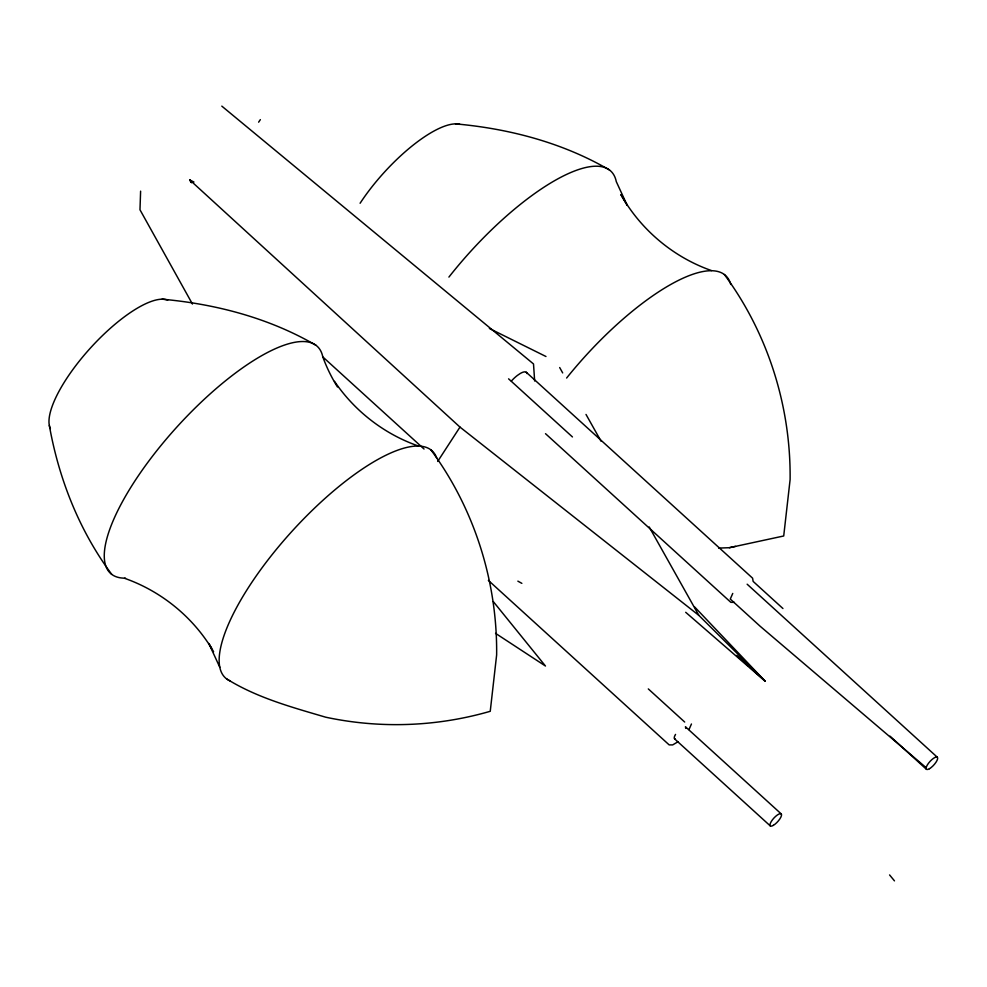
<?xml version="1.0" encoding="UTF-8"?>
<svg xmlns="http://www.w3.org/2000/svg" width="987" height="987" viewBox="0 0 987 987"><rect width="100%" height="100%" fill="white"/><g stroke="black" fill="none" stroke-linecap="round" stroke-linejoin="round"><path stroke-width="1.48" d="M140.61 191.157L139.981 209.775L192.453 304.058M685.743 728.394L685.447 726.765L781.186 813.868M691.455 723.989L688.975 729.615M732.749 593.434L730.269 599.06L760.052 626.165L926.151 767.676M437.685 461.447L459.979 427.1L189.837 179.992L191.429 182.62M258.631 122.178L260.358 119.624M678.118 741.706L672.653 744.914L669.161 744.889L488.368 580.393M718.635 548.093L729.393 547.699L735.475 546.391M729.393 547.699L783.715 535.978L790.106 479.633C790.92 406.41 767.948 333.47 724.372 274.522M734.353 602.354L730.849 602.329L545.515 433.688M455.513 123.868C509.206 128.668 562.713 142.696 609.485 169.998M162.028 299.184C215.721 303.984 269.241 318.011 316.013 345.314M711.479 270.574C673.393 257.249 640.674 229.724 620.897 194.562L627.226 205.382L616.283 181.608A153.516 49.436 -47.7 0 0 448.912 277.088M418.007 445.877C384.202 434.009 354.53 411.061 334.507 381.352M124.596 578.308C161.671 591.336 193.896 617.714 213.611 651.753M193.97 182.052L189.837 179.992L191.651 182.484L189.837 179.992L192.107 182.064M489.379 328.461L545.971 356.504M226.591 678.871C256.978 697.797 291.597 707.136 325.624 717.179C380.155 728.838 436.673 726.79 490.243 711.294L496.634 654.949C497.436 581.725 474.476 508.786 430.887 449.838M517.867 581.146L521.852 583.354M495.548 633.346L545.466 666.028L493.327 601.614M459.979 427.1L698.858 615.382L765.147 681.19L685.694 612.298M221.804 106.127L533.511 363.956L534.658 381.019M526.293 372.284L752.575 578.16L753.155 581.417L782.938 608.523M747.147 584.205L937.305 757.226M508.589 378.835L572.448 436.945M890.015 736.154L926.448 769.305M736.746 655.356L748.097 665.682M750.379 667.755L765.147 681.19L694.638 606.956M125.472 578.16A153.516 49.436 -47.7 0 1 174.156 430.061A153.516 49.436 -47.7 0 1 322.811 356.924L424.04 449.023M648.299 688.914L684.682 722.028M674.59 738.856L770.329 825.959M889.583 874.938L894.469 880.873M111.716 574.348C79.244 530.574 58.875 478.991 49.35 425.52M211.662 648.299L208.849 643.487L219.793 667.261M559.678 367.546L562.676 372.913M586.007 414.441L601.058 441.226M649.212 526.972L698.858 615.382M230.008 680.845A153.516 49.436 -47.7 0 1 295.52 527.453A153.516 49.436 -47.7 0 1 436.809 458.239M337.48 386.978A186.185 171.578 -11.5 0 1 322.811 356.924M50.399 428.679A87.658 28.228 -47.7 0 1 90.952 347.461A87.658 28.228 -47.7 0 1 167.704 300.134M360.095 203.26A87.658 28.228 -47.7 0 1 459.905 124.387M566.624 378.033A153.516 49.436 -47.7 0 1 730.775 284.49M511.352 381.068A16.248 5.231 -47.7 0 1 517.336 375.467L520.235 373.493A16.248 5.231 -47.7 0 1 526.984 373.542M675.305 739.066A8.118 2.616 -47.7 0 1 675.54 734.402M929.483 768.7A8.118 2.616 -47.7 0 0 937.65 757.856A8.118 2.616 -47.7 0 0 928.508 763.235A8.118 2.616 -47.7 0 0 929.483 768.7M773.352 825.354A8.118 2.616 -47.7 0 0 781.519 814.509A8.118 2.616 -47.7 0 0 772.377 819.889A8.118 2.616 -47.7 0 0 773.352 825.354"/></g></svg>
